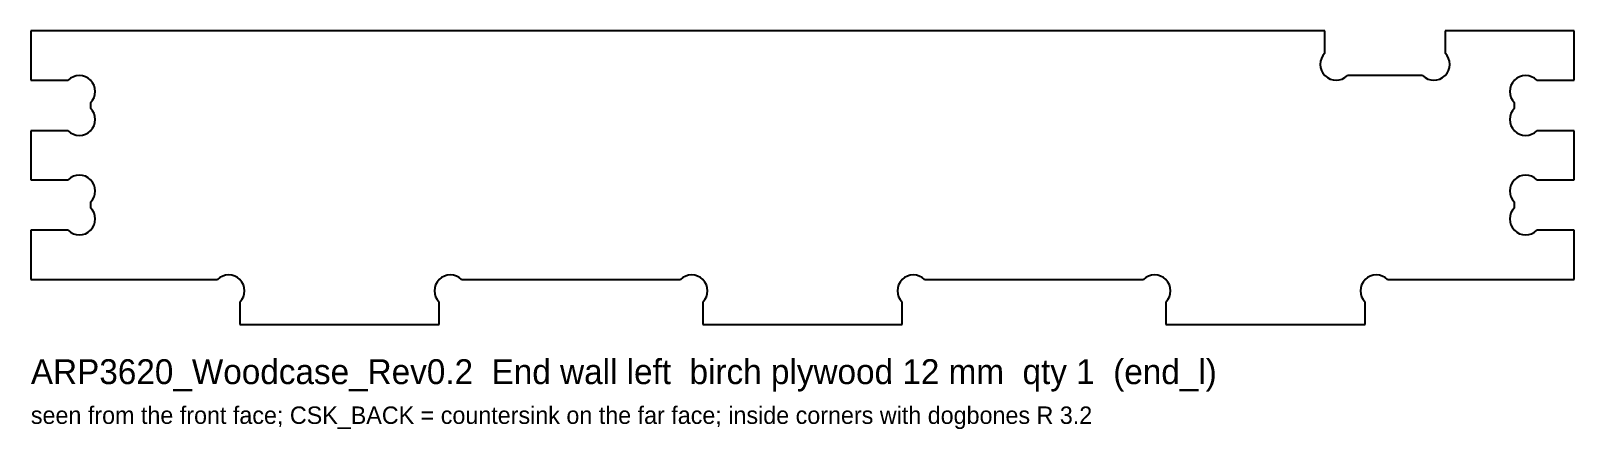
# Model space of a CAD drawing. Header units: millimetres. Extents: x 0 to 310, y -21 to 59.
import ezdxf

# ---------------------------------------------------------------- set-up
doc = ezdxf.new("R2010")
doc.units = ezdxf.units.MM
doc.layers.add('NOTE', color=8, linetype='CONTINUOUS')
doc.layers.add('OUTLINE', color=7, linetype='CONTINUOUS')

msp = doc.modelspace()

# ---------------------------------------------------------------- linework, layer by layer
at = {"layer": 'OUTLINE'}
for p, q in [((259.925, 59), (0, 59)), ((0, 59), (0, 49.075)), ((259.925, 54.5255), (259.925, 59)), ((310, 59), (284.075, 59)), ((284.075, 59), (284.075, 54.5255)), ((310, 49.075), (310, 59)), ((279.5495, 50), (264.4505, 50)), ((0, 49.075), (7.4745, 49.075)), ((302.5255, 49.075), (310, 49.075)), ((12, 44.5495), (12, 43.4505)), ((298, 43.4505), (298, 44.5495)), ((7.4745, 38.925), (0, 38.925)), ((0, 38.925), (0, 29.075)), ((310, 38.925), (302.5255, 38.925)), ((310, 29.075), (310, 38.925)), ((0, 29.075), (7.4745, 29.075)), ((302.5255, 29.075), (310, 29.075)), ((12, 24.5495), (12, 23.4505)), ((298, 23.4505), (298, 24.5495)), ((7.4745, 18.925), (0, 18.925)), ((0, 18.925), (0, 9)), ((310, 18.925), (302.5255, 18.925)), ((310, 9), (310, 18.925)), ((0, 9), (37.4745, 9)), ((86.5255, 9), (130.4745, 9)), ((179.5255, 9), (223.4745, 9)), ((272.5255, 9), (310, 9)), ((42, 4.4745), (42, 0)), ((82, 0), (82, 4.4745)), ((135, 4.4745), (135, 0)), ((175, 0), (175, 4.4745)), ((228, 4.4745), (228, 0)), ((268, 0), (268, 4.4745)), ((42, 0), (82, 0)), ((135, 0), (175, 0)), ((228, 0), (268, 0))]:
    msp.add_line(p, q, dxfattribs=at)
for centre, start, end in [((262.1877, 52.2627), 135, 315), ((281.8123, 52.2627), 225, 45), ((9.7373, 46.8123), 315, 135), ((300.2627, 46.8123), 45, 225), ((9.7373, 41.1877), 225, 45), ((300.2627, 41.1877), 135, 315), ((9.7373, 26.8123), 315, 135), ((300.2627, 26.8123), 45, 225), ((9.7373, 21.1877), 225, 45), ((300.2627, 21.1877), 135, 315), ((39.7373, 6.7373), 315, 135), ((84.2627, 6.7373), 45, 225), ((132.7373, 6.7373), 315, 135), ((177.2627, 6.7373), 45, 225), ((225.7373, 6.7373), 315, 135), ((270.2627, 6.7373), 45, 225)]:
    msp.add_arc(centre, 3.2, start, end, dxfattribs=at)

# ---------------------------------------------------------------- texts
at = {"layer": 'NOTE'}
for s, height, p in [('ARP3620_Woodcase_Rev0.2  End wall left  birch plywood 12 mm  qty 1  (end_l)', 5, (0, -12)), ('seen from the front face; CSK_BACK = countersink on the far face; inside corners with dogbones R 3.2', 3.5, (0, -20))]:
    msp.add_text(s, height=height, dxfattribs=at).set_placement(p)

doc.saveas('drawing.dxf')
